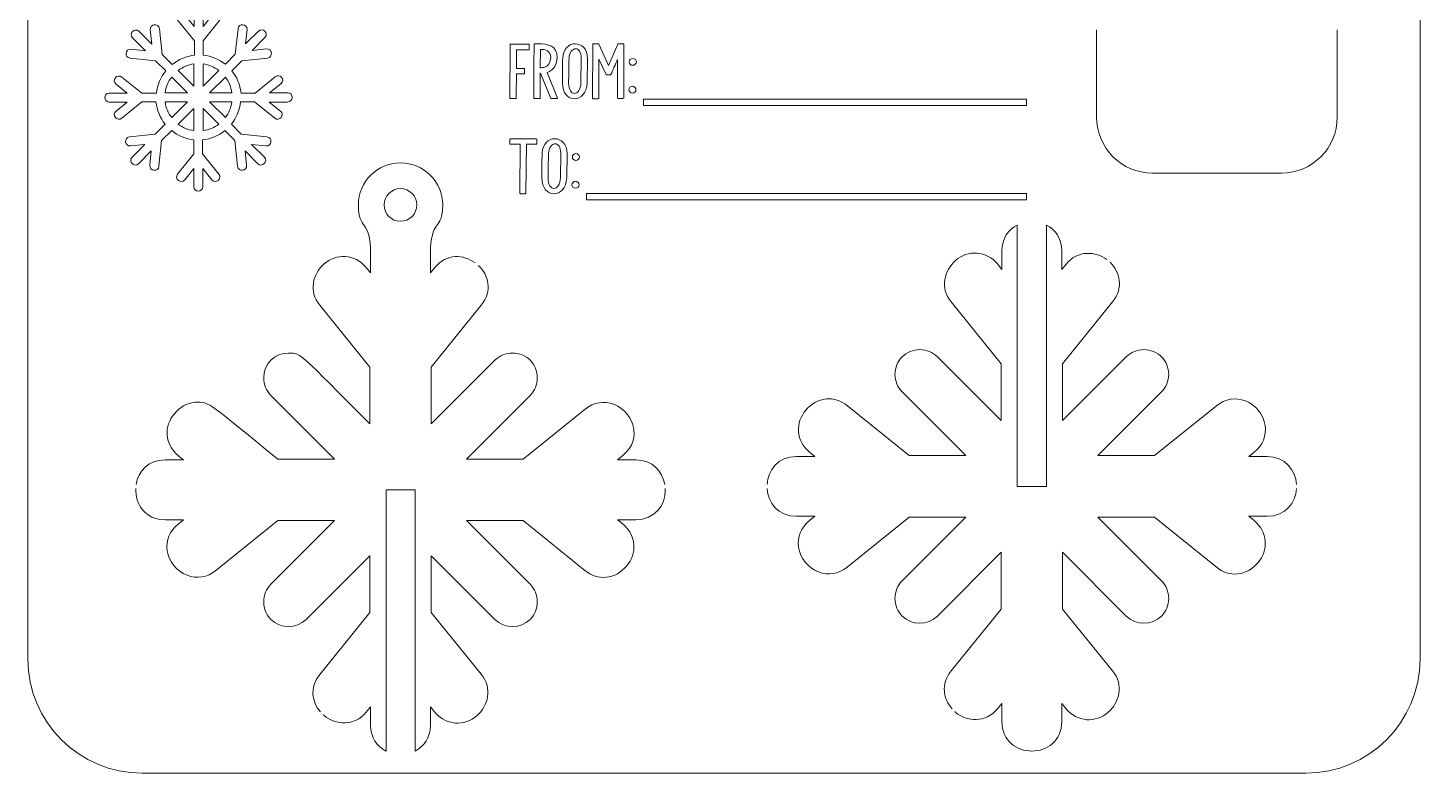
# Model space of a CAD drawing. Header units: inches. Extents: x -1113 to -961, y -121 to 82.
# Drawn here: x -1113.4 to -961, y -121.4 to -39.7 of the extents above; entities that cross this region are included whole.
import ezdxf

# ---------------------------------------------------------------- set-up
doc = ezdxf.new("R2010")
doc.units = ezdxf.units.IN
doc.header["$MEASUREMENT"] = 0
doc.layers.add('_U+0421_U+043B_U+043E_U+0439 1', color=7, linetype='Continuous')

# ---------------------------------------------------------------- blocks, each defined once
blk = doc.blocks.new('block 6')
at = {"layer": '_U+0421_U+043B_U+043E_U+0439 1', "color": 7, "lineweight": 5, "true_color": 0xffffff}
for points, knots in [([(-1055.69, -51.89), (-1056.34, -51.89), (-1057.01, -52.41), (-1057.07, -53.47), (-1057.09, -54.04), (-1057.1, -54.74), (-1057.1, -55.39), (-1057.1, -55.39), (-1057.1, -56.18), (-1057.1, -56.18), (-1057.11, -57.32), (-1056.46, -57.92), (-1055.79, -57.92), (-1055.12, -57.92), (-1054.44, -57.33), (-1054.38, -56.15), (-1054.38, -56.15), (-1054.35, -53.53), (-1054.35, -53.53), (-1054.33, -52.45), (-1055.01, -51.89), (-1055.69, -51.89)], [0, 0, 0, 0, 1, 1, 1, 2, 2, 2, 3, 3, 3, 4, 4, 4, 5, 5, 5, 6, 6, 6, 7, 7, 7, 7]), ([(-1055.07, -56.15), (-1055.09, -56.92), (-1055.44, -57.33), (-1055.79, -57.33), (-1056.12, -57.33), (-1056.42, -56.96), (-1056.42, -56.18), (-1056.42, -55.4), (-1056.41, -54.3), (-1056.37, -53.51), (-1056.34, -52.83), (-1055.99, -52.44), (-1055.64, -52.44), (-1055.33, -52.44), (-1055.03, -52.77), (-1055.04, -53.51), (-1055.04, -53.51), (-1055.07, -56.15), (-1055.07, -56.15)], [0, 0, 0, 0, 1, 1, 1, 2, 2, 2, 3, 3, 3, 4, 4, 4, 5, 5, 5, 6, 6, 6, 6])]:
    blk.add_open_spline(points, degree=3, knots=knots, dxfattribs=at)
blk = doc.blocks.new('block 7')
at = {"layer": '_U+0421_U+043B_U+043E_U+0439 1', "color": 7, "lineweight": 5, "true_color": 0xffffff}
for points, knots in [([(-1056.04, -47.5), (-1056.04, -47.5), (-1055.48, -47.5), (-1055.48, -47.5), (-1055.41, -47.5), (-1055.38, -47.47), (-1055.4, -47.44), (-1055.4, -47.44), (-1056.53, -44.64), (-1056.53, -44.64), (-1055.82, -44.43), (-1055.43, -43.69), (-1055.43, -42.98), (-1055.43, -41.71), (-1056.42, -41.49), (-1057.52, -41.49), (-1057.61, -41.49), (-1057.74, -41.49), (-1057.86, -41.5), (-1057.91, -41.5), (-1057.94, -41.52), (-1057.94, -41.55), (-1057.97, -42.73), (-1057.98, -43.59), (-1057.98, -47.46), (-1057.98, -47.48), (-1057.95, -47.5), (-1057.9, -47.5), (-1057.9, -47.5), (-1057.38, -47.5), (-1057.38, -47.5), (-1057.32, -47.5), (-1057.29, -47.48), (-1057.29, -47.46), (-1057.29, -46.56), (-1057.28, -45.63), (-1057.28, -44.72), (-1057.28, -44.72), (-1057.24, -44.72), (-1057.24, -44.72), (-1057.24, -44.72), (-1056.12, -47.47), (-1056.12, -47.47), (-1056.11, -47.49), (-1056.06, -47.5), (-1056.04, -47.5)], [0, 0, 0, 0, 1, 1, 1, 2, 2, 2, 3, 3, 3, 4, 4, 4, 5, 5, 5, 6, 6, 6, 7, 7, 7, 8, 8, 8, 9, 9, 9, 10, 10, 10, 11, 11, 11, 12, 12, 12, 13, 13, 13, 14, 14, 14, 15, 15, 15, 15]), ([(-1057.3, -44.11), (-1057.3, -44.11), (-1057.26, -42.1), (-1057.26, -42.1), (-1056.69, -42.09), (-1056.13, -42.28), (-1056.13, -43), (-1056.13, -43.45), (-1056.42, -43.92), (-1056.76, -44.05), (-1056.94, -44.1), (-1057.12, -44.11), (-1057.3, -44.11)], [0, 0, 0, 0, 1, 1, 1, 2, 2, 2, 3, 3, 3, 4, 4, 4, 4])]:
    blk.add_open_spline(points, degree=3, knots=knots, dxfattribs=at)
blk = doc.blocks.new('block 8')
at = {"layer": '_U+0421_U+043B_U+043E_U+0439 1', "color": 7, "lineweight": 5, "true_color": 0xffffff}
for points, knots in [([(-1052.1, -43.13), (-1052.09, -42.04), (-1052.76, -41.49), (-1053.44, -41.49), (-1054.1, -41.49), (-1054.77, -42.01), (-1054.82, -43.06), (-1054.84, -43.63), (-1054.85, -44.33), (-1054.85, -44.99), (-1054.85, -44.99), (-1054.85, -45.77), (-1054.85, -45.77), (-1054.86, -46.91), (-1054.21, -47.52), (-1053.54, -47.52), (-1052.87, -47.52), (-1052.19, -46.93), (-1052.13, -45.75), (-1052.13, -45.75), (-1052.1, -43.13), (-1052.1, -43.13)], [0, 0, 0, 0, 1, 1, 1, 2, 2, 2, 3, 3, 3, 4, 4, 4, 5, 5, 5, 6, 6, 6, 7, 7, 7, 7]), ([(-1052.83, -45.75), (-1052.84, -46.51), (-1053.2, -46.93), (-1053.54, -46.93), (-1053.87, -46.93), (-1054.17, -46.56), (-1054.17, -45.77), (-1054.17, -45), (-1054.16, -43.89), (-1054.12, -43.1), (-1054.1, -42.42), (-1053.74, -42.03), (-1053.39, -42.03), (-1053.08, -42.03), (-1052.78, -42.37), (-1052.79, -43.1), (-1052.79, -43.1), (-1052.83, -45.75), (-1052.83, -45.75)], [0, 0, 0, 0, 1, 1, 1, 2, 2, 2, 3, 3, 3, 4, 4, 4, 5, 5, 5, 6, 6, 6, 6])]:
    blk.add_open_spline(points, degree=3, knots=knots, dxfattribs=at)
blk = doc.blocks.new('block 9')
at = {"layer": '_U+0421_U+043B_U+043E_U+0439 1', "color": 7, "lineweight": 5, "true_color": 0xffffff}
for points, knots in [([(-1084.92, -46.86), (-1084.92, -46.86), (-1086.9, -46.86), (-1086.9, -46.86), (-1086.9, -46.86), (-1085.66, -45.87), (-1085.66, -45.87), (-1085.14, -45.46), (-1085.77, -44.69), (-1086.29, -45.1), (-1086.29, -45.1), (-1088.49, -46.89), (-1088.49, -46.89), (-1088.49, -46.89), (-1090.02, -46.89), (-1090.02, -46.89), (-1090.13, -45.95), (-1090.49, -45.13), (-1091.04, -44.44), (-1091.04, -44.44), (-1089.94, -43.35), (-1089.94, -43.35), (-1089.94, -43.35), (-1087.14, -43.05), (-1087.14, -43.05), (-1086.49, -42.96), (-1086.59, -41.98), (-1087.25, -42.06), (-1087.25, -42.06), (-1088.82, -42.22), (-1088.82, -42.22), (-1088.82, -42.22), (-1087.42, -40.82), (-1087.42, -40.82), (-1086.95, -40.36), (-1087.66, -39.64), (-1088.13, -40.11), (-1088.13, -40.11), (-1089.53, -41.51), (-1089.53, -41.51), (-1089.53, -41.51), (-1089.37, -39.94), (-1089.37, -39.94), (-1089.31, -39.29), (-1090.3, -39.18), (-1090.35, -39.84), (-1090.35, -39.84), (-1090.66, -42.63), (-1090.66, -42.63), (-1090.66, -42.63), (-1091.75, -43.73), (-1091.75, -43.73), (-1092.44, -43.18), (-1093.29, -42.83), (-1094.19, -42.72), (-1094.19, -42.72), (-1094.19, -41.18), (-1094.19, -41.18), (-1094.19, -41.18), (-1092.41, -38.98), (-1092.41, -38.98), (-1092, -38.46), (-1092.77, -37.83), (-1093.18, -38.35), (-1093.18, -38.35), (-1094.17, -39.59), (-1094.17, -39.59), (-1094.17, -39.59), (-1094.17, -37.61), (-1094.17, -37.61), (-1094.17, -36.95), (-1095.15, -36.95), (-1095.15, -37.61), (-1095.15, -37.61), (-1095.15, -39.59), (-1095.15, -39.59), (-1095.15, -39.59), (-1096.14, -38.35), (-1096.14, -38.35), (-1096.55, -37.83), (-1097.32, -38.46), (-1096.91, -38.98), (-1096.91, -38.98), (-1095.13, -41.18), (-1095.13, -41.18), (-1095.13, -41.18), (-1095.13, -42.74), (-1095.13, -42.74), (-1096.03, -42.85), (-1096.88, -43.21), (-1097.57, -43.76), (-1097.57, -43.76), (-1098.67, -42.66), (-1098.67, -42.66), (-1098.67, -42.66), (-1098.97, -39.86), (-1098.97, -39.86), (-1099.05, -39.2), (-1100.04, -39.31), (-1099.96, -39.97), (-1099.96, -39.97), (-1099.79, -41.54), (-1099.79, -41.54), (-1099.79, -41.54), (-1101.19, -40.14), (-1101.19, -40.14), (-1101.66, -39.67), (-1102.37, -40.38), (-1101.9, -40.85), (-1101.9, -40.85), (-1100.5, -42.25), (-1100.5, -42.25), (-1100.5, -42.25), (-1102.07, -42.08), (-1102.07, -42.08), (-1102.73, -42.03), (-1102.84, -43.02), (-1102.18, -43.07), (-1102.18, -43.07), (-1099.38, -43.37), (-1099.38, -43.37), (-1099.38, -43.37), (-1098.28, -44.47), (-1098.28, -44.47), (-1098.83, -45.16), (-1099.19, -45.98), (-1099.3, -46.91), (-1099.3, -46.91), (-1100.89, -46.91), (-1100.89, -46.91), (-1100.89, -46.91), (-1103.08, -45.13), (-1103.08, -45.13), (-1103.6, -44.72), (-1104.24, -45.49), (-1103.71, -45.9), (-1103.71, -45.9), (-1102.48, -46.89), (-1102.48, -46.89), (-1102.48, -46.89), (-1104.46, -46.89), (-1104.46, -46.89), (-1105.11, -46.89), (-1105.11, -47.87), (-1104.46, -47.87), (-1104.46, -47.87), (-1102.48, -47.87), (-1102.48, -47.87), (-1102.48, -47.87), (-1103.71, -48.86), (-1103.71, -48.86), (-1104.24, -49.27), (-1103.6, -50.04), (-1103.08, -49.63), (-1103.08, -49.63), (-1100.89, -47.85), (-1100.89, -47.85), (-1100.89, -47.85), (-1099.35, -47.85), (-1099.35, -47.85), (-1099.24, -48.75), (-1098.89, -49.6), (-1098.34, -50.29), (-1098.34, -50.29), (-1099.43, -51.39), (-1099.43, -51.39), (-1099.43, -51.39), (-1102.23, -51.69), (-1102.23, -51.69), (-1102.89, -51.77), (-1102.78, -52.76), (-1102.12, -52.68), (-1102.12, -52.68), (-1100.56, -52.51), (-1100.56, -52.51), (-1100.56, -52.51), (-1101.96, -53.91), (-1101.96, -53.91), (-1102.43, -54.38), (-1101.71, -55.09), (-1101.25, -54.62), (-1101.25, -54.62), (-1099.85, -53.22), (-1099.85, -53.22), (-1099.85, -53.22), (-1100.01, -54.79), (-1100.01, -54.79), (-1100.07, -55.45), (-1099.08, -55.56), (-1099.02, -54.9), (-1099.02, -54.9), (-1098.72, -52.1), (-1098.72, -52.1), (-1098.72, -52.1), (-1097.62, -51), (-1097.62, -51), (-1096.94, -51.55), (-1096.09, -51.91), (-1095.18, -52.02), (-1095.18, -52.02), (-1095.18, -53.55), (-1095.18, -53.55), (-1095.18, -53.55), (-1096.97, -55.75), (-1096.97, -55.75), (-1097.38, -56.27), (-1096.61, -56.9), (-1096.2, -56.38), (-1096.2, -56.38), (-1095.21, -55.14), (-1095.21, -55.14), (-1095.21, -55.14), (-1095.21, -57.12), (-1095.21, -57.12), (-1095.21, -57.78), (-1094.22, -57.78), (-1094.22, -57.12), (-1094.22, -57.12), (-1094.22, -55.14), (-1094.22, -55.14), (-1094.22, -55.14), (-1093.23, -56.38), (-1093.23, -56.38), (-1092.82, -56.9), (-1092.05, -56.27), (-1092.47, -55.75), (-1092.47, -55.75), (-1094.25, -53.55), (-1094.25, -53.55), (-1094.25, -53.55), (-1094.25, -52.02), (-1094.25, -52.02), (-1093.32, -51.91), (-1092.49, -51.55), (-1091.81, -51), (-1091.81, -51), (-1090.71, -52.1), (-1090.71, -52.1), (-1090.71, -52.1), (-1090.41, -54.9), (-1090.41, -54.9), (-1090.33, -55.56), (-1089.34, -55.45), (-1089.42, -54.79), (-1089.42, -54.79), (-1089.59, -53.22), (-1089.59, -53.22), (-1089.59, -53.22), (-1088.19, -54.62), (-1088.19, -54.62), (-1087.72, -55.09), (-1087.01, -54.38), (-1087.47, -53.91), (-1087.47, -53.91), (-1088.87, -52.51), (-1088.87, -52.51), (-1088.87, -52.51), (-1087.31, -52.68), (-1087.31, -52.68), (-1086.65, -52.73), (-1086.54, -51.74), (-1087.2, -51.69), (-1087.2, -51.69), (-1090, -51.39), (-1090, -51.39), (-1090, -51.39), (-1091.09, -50.29), (-1091.09, -50.29), (-1090.55, -49.6), (-1090.19, -48.75), (-1090.08, -47.85), (-1090.08, -47.85), (-1088.54, -47.85), (-1088.54, -47.85), (-1088.54, -47.85), (-1086.35, -49.63), (-1086.35, -49.63), (-1085.83, -50.04), (-1085.2, -49.27), (-1085.72, -48.86), (-1085.72, -48.86), (-1086.95, -47.87), (-1086.95, -47.87), (-1086.95, -47.87), (-1084.98, -47.87), (-1084.98, -47.87), (-1084.26, -47.85), (-1084.26, -46.86), (-1084.92, -46.86)], [0, 0, 0, 0, 1, 1, 1, 2, 2, 2, 3, 3, 3, 4, 4, 4, 5, 5, 5, 6, 6, 6, 7, 7, 7, 8, 8, 8, 9, 9, 9, 10, 10, 10, 11, 11, 11, 12, 12, 12, 13, 13, 13, 14, 14, 14, 15, 15, 15, 16, 16, 16, 17, 17, 17, 18, 18, 18, 19, 19, 19, 20, 20, 20, 21, 21, 21, 22, 22, 22, 23, 23, 23, 24, 24, 24, 25, 25, 25, 26, 26, 26, 27, 27, 27, 28, 28, 28, 29, 29, 29, 30, 30, 30, 31, 31, 31, 32, 32, 32, 33, 33, 33, 34, 34, 34, 35, 35, 35, 36, 36, 36, 37, 37, 37, 38, 38, 38, 39, 39, 39, 40, 40, 40, 41, 41, 41, 42, 42, 42, 43, 43, 43, 44, 44, 44, 45, 45, 45, 46, 46, 46, 47, 47, 47, 48, 48, 48, 49, 49, 49, 50, 50, 50, 51, 51, 51, 52, 52, 52, 53, 53, 53, 54, 54, 54, 55, 55, 55, 56, 56, 56, 57, 57, 57, 58, 58, 58, 59, 59, 59, 60, 60, 60, 61, 61, 61, 62, 62, 62, 63, 63, 63, 64, 64, 64, 65, 65, 65, 66, 66, 66, 67, 67, 67, 68, 68, 68, 69, 69, 69, 70, 70, 70, 71, 71, 71, 72, 72, 72, 73, 73, 73, 74, 74, 74, 75, 75, 75, 76, 76, 76, 77, 77, 77, 78, 78, 78, 79, 79, 79, 80, 80, 80, 81, 81, 81, 82, 82, 82, 83, 83, 83, 84, 84, 84, 85, 85, 85, 86, 86, 86, 87, 87, 87, 88, 88, 88, 89, 89, 89, 90, 90, 90, 91, 91, 91, 92, 92, 92, 93, 93, 93, 94, 94, 94, 95, 95, 95, 96, 96, 96, 96]), ([(-1095.18, -46.15), (-1095.18, -46.15), (-1096.91, -44.42), (-1096.91, -44.42), (-1096.42, -44.03), (-1095.84, -43.79), (-1095.18, -43.7), (-1095.18, -43.7), (-1095.18, -46.15), (-1095.18, -46.15)], [0, 0, 0, 0, 1, 1, 1, 2, 2, 2, 3, 3, 3, 3]), ([(-1094.19, -43.7), (-1093.54, -43.79), (-1092.96, -44.03), (-1092.47, -44.42), (-1092.47, -44.42), (-1094.19, -46.15), (-1094.19, -46.15), (-1094.19, -46.15), (-1094.19, -43.7), (-1094.19, -43.7)], [0, 0, 0, 0, 1, 1, 1, 2, 2, 2, 3, 3, 3, 3]), ([(-1097.62, -45.13), (-1097.62, -45.13), (-1095.9, -46.86), (-1095.9, -46.86), (-1095.9, -46.86), (-1098.34, -46.86), (-1098.34, -46.86), (-1098.26, -46.2), (-1098.01, -45.62), (-1097.62, -45.13)], [0, 0, 0, 0, 1, 1, 1, 2, 2, 2, 3, 3, 3, 3]), ([(-1093.48, -46.86), (-1093.48, -46.86), (-1091.75, -45.13), (-1091.75, -45.13), (-1091.37, -45.62), (-1091.12, -46.2), (-1091.04, -46.86), (-1091.04, -46.86), (-1093.48, -46.86), (-1093.48, -46.86)], [0, 0, 0, 0, 1, 1, 1, 2, 2, 2, 3, 3, 3, 3]), ([(-1098.34, -47.85), (-1098.34, -47.85), (-1095.9, -47.85), (-1095.9, -47.85), (-1095.9, -47.85), (-1097.62, -49.57), (-1097.62, -49.57), (-1098.01, -49.08), (-1098.26, -48.5), (-1098.34, -47.85)], [0, 0, 0, 0, 1, 1, 1, 2, 2, 2, 3, 3, 3, 3]), ([(-1095.18, -51), (-1095.84, -50.92), (-1096.42, -50.67), (-1096.91, -50.29), (-1096.91, -50.29), (-1095.18, -48.56), (-1095.18, -48.56), (-1095.18, -48.56), (-1095.18, -51), (-1095.18, -51)], [0, 0, 0, 0, 1, 1, 1, 2, 2, 2, 3, 3, 3, 3]), ([(-1094.19, -51), (-1094.19, -51), (-1094.19, -48.56), (-1094.19, -48.56), (-1094.19, -48.56), (-1092.47, -50.29), (-1092.47, -50.29), (-1092.96, -50.67), (-1093.54, -50.92), (-1094.19, -51)], [0, 0, 0, 0, 1, 1, 1, 2, 2, 2, 3, 3, 3, 3]), ([(-1091.75, -49.57), (-1091.75, -49.57), (-1093.48, -47.85), (-1093.48, -47.85), (-1093.48, -47.85), (-1091.04, -47.85), (-1091.04, -47.85), (-1091.12, -48.5), (-1091.37, -49.08), (-1091.75, -49.57)], [0, 0, 0, 0, 1, 1, 1, 2, 2, 2, 3, 3, 3, 3])]:
    blk.add_open_spline(points, degree=3, knots=knots, dxfattribs=at)

msp = doc.modelspace()

# ---------------------------------------------------------------- linework, layer by layer
at = {"layer": '_U+0421_U+043B_U+043E_U+0439 1', "color": 7, "lineweight": 5, "true_color": 0xffffff}
for points in [[(-1045.99, -47.56), (-1004.07, -47.56), (-1004.07, -48.26), (-1045.99, -48.26), (-1045.99, -47.56)], [(-1052.2, -57.88), (-1004.07, -57.88), (-1004.07, -58.58), (-1052.2, -58.58), (-1052.2, -57.88)]]:
    msp.add_lwpolyline(points, dxfattribs=at)
at = {"layer": '_U+0421_U+043B_U+043E_U+0439 1', "color": 1, "lineweight": 5, "true_color": 0xff0000}
for points, knots in [([(-973.49, -121.36), (-973.49, -121.36), (-1100.84, -121.36), (-1100.84, -121.36), (-1107.76, -121.36), (-1113.37, -115.75), (-1113.37, -108.83), (-1113.37, -108.83), (-1113.37, 69.32), (-1113.37, 69.32), (-1113.37, 76.24), (-1107.76, 81.84), (-1100.84, 81.84), (-1100.84, 81.84), (-973.49, 81.84), (-973.49, 81.84), (-966.57, 81.84), (-960.97, 76.24), (-960.97, 69.32), (-960.97, 69.32), (-960.97, -108.83), (-960.97, -108.83), (-960.97, -115.75), (-966.57, -121.36), (-973.49, -121.36)], [0, 0, 0, 0, 1, 1, 1, 2, 2, 2, 3, 3, 3, 4, 4, 4, 5, 5, 5, 6, 6, 6, 7, 7, 7, 8, 8, 8, 8]), ([(-970.04, -39.97), (-970.04, -39.97), (-970.04, -49.53), (-970.04, -49.53), (-970.04, -52.91), (-972.78, -55.65), (-976.15, -55.65), (-976.15, -55.65), (-990.26, -55.65), (-990.26, -55.65), (-993.64, -55.65), (-996.38, -52.91), (-996.38, -49.53), (-996.38, -49.53), (-996.38, -39.97), (-996.38, -39.97)], [0, 0, 0, 0, 1, 1, 1, 2, 2, 2, 3, 3, 3, 4, 4, 4, 5, 5, 5, 5]), ([(-1101.51, -89.74), (-1101.28, -88.32), (-1100.22, -87.05), (-1098.33, -87.05), (-1098.33, -87.05), (-1096.33, -87.05), (-1096.33, -87.05), (-1096.93, -86.57), (-1098, -85.85), (-1098.12, -84.34), (-1098.18, -83.49), (-1097.89, -82.64), (-1097.33, -82), (-1096.75, -81.29), (-1095.94, -80.84), (-1095.1, -80.75), (-1093.49, -80.59), (-1093.38, -81.01), (-1086.01, -86.96), (-1086.01, -86.96), (-1079.79, -86.96), (-1079.79, -86.96), (-1079.79, -86.96), (-1086.77, -79.99), (-1086.77, -79.99), (-1087.28, -79.48), (-1087.55, -78.8), (-1087.55, -78.06), (-1087.55, -76.54), (-1086.36, -75.35), (-1084.84, -75.35), (-1083.34, -75.35), (-1083.54, -75.52), (-1075.94, -83.11), (-1075.94, -83.11), (-1075.94, -76.9), (-1075.94, -76.9), (-1075.94, -76.9), (-1081.41, -70.13), (-1081.41, -70.13), (-1082.7, -68.58), (-1082.15, -66.67), (-1080.93, -65.6), (-1079.63, -64.44), (-1077.59, -64.47), (-1076.34, -65.98), (-1076.34, -65.98), (-1075.85, -66.57), (-1075.85, -66.57), (-1075.85, -66.57), (-1075.85, -64.58), (-1075.85, -64.58), (-1075.85, -60.56), (-1077.19, -62), (-1077.19, -59.14), (-1077.19, -56.59), (-1075.12, -54.53), (-1072.58, -54.53), (-1070.03, -54.53), (-1067.96, -56.59), (-1067.96, -59.14), (-1067.96, -62.04), (-1069.3, -60.53), (-1069.3, -64.58), (-1069.3, -64.58), (-1069.3, -66.57), (-1069.3, -66.57), (-1069.3, -66.57), (-1068.82, -65.99), (-1068.82, -65.99), (-1067.52, -64.43), (-1065.67, -64.55), (-1064.4, -65.48)], [0, 0, 0, 0, 1, 1, 1, 2, 2, 2, 3, 3, 3, 4, 4, 4, 5, 5, 5, 6, 6, 6, 7, 7, 7, 8, 8, 8, 9, 9, 9, 10, 10, 10, 11, 11, 11, 12, 12, 12, 13, 13, 13, 14, 14, 14, 15, 15, 15, 16, 16, 16, 17, 17, 17, 18, 18, 18, 19, 19, 19, 20, 20, 20, 21, 21, 21, 22, 22, 22, 23, 23, 23, 24, 24, 24, 24]), ([(-1072.58, -57.35), (-1073.56, -57.35), (-1074.37, -58.15), (-1074.37, -59.14), (-1074.37, -60.13), (-1073.56, -60.93), (-1072.58, -60.93), (-1071.59, -60.93), (-1070.78, -60.13), (-1070.78, -59.14), (-1070.78, -58.15), (-1071.59, -57.35), (-1072.58, -57.35)], [0, 0, 0, 0, 1, 1, 1, 2, 2, 2, 3, 3, 3, 4, 4, 4, 4]), ([(-1032.45, -89.74), (-1032.36, -88.19), (-1031.25, -86.68), (-1029.23, -86.68), (-1029.23, -86.68), (-1027.23, -86.68), (-1027.23, -86.68), (-1027.23, -86.68), (-1027.81, -86.2), (-1027.81, -86.2), (-1028.52, -85.61), (-1028.95, -84.81), (-1029.01, -83.96), (-1029.07, -83.12), (-1028.79, -82.27), (-1028.22, -81.62), (-1027.65, -80.92), (-1026.84, -80.46), (-1025.99, -80.38), (-1025.16, -80.29), (-1024.35, -80.55), (-1023.66, -81.13), (-1023.66, -81.13), (-1016.9, -86.59), (-1016.9, -86.59), (-1016.9, -86.59), (-1010.69, -86.59), (-1010.69, -86.59), (-1010.69, -86.59), (-1017.66, -79.61), (-1017.66, -79.61), (-1018.17, -79.11), (-1018.45, -78.42), (-1018.45, -77.69), (-1018.45, -76.95), (-1018.17, -76.27), (-1017.66, -75.76), (-1017.16, -75.26), (-1016.47, -74.98), (-1015.74, -74.98), (-1015, -74.98), (-1014.32, -75.26), (-1013.81, -75.76), (-1013.81, -75.76), (-1006.84, -82.74), (-1006.84, -82.74), (-1006.84, -82.74), (-1006.84, -76.52), (-1006.84, -76.52), (-1006.84, -76.52), (-1012.31, -69.75), (-1012.31, -69.75), (-1013.59, -68.21), (-1013.04, -66.3), (-1011.82, -65.22), (-1011.18, -64.64), (-1010.32, -64.35), (-1009.47, -64.42), (-1008.61, -64.48), (-1007.82, -64.9), (-1007.23, -65.6), (-1007.23, -65.6), (-1006.75, -66.2), (-1006.75, -66.2), (-1006.75, -66.2), (-1006.75, -64.2), (-1006.75, -64.2), (-1006.75, -62.79), (-1006.02, -61.83), (-1005.06, -61.34), (-1005.06, -61.34), (-1005.06, -89.95), (-1005.06, -89.95), (-1005.06, -89.95), (-1001.88, -89.95), (-1001.88, -89.95), (-1001.88, -89.95), (-1001.88, -61.34), (-1001.88, -61.34), (-1000.92, -61.83), (-1000.2, -62.79), (-1000.2, -64.2), (-1000.2, -64.2), (-1000.2, -66.2), (-1000.2, -66.2), (-1000.2, -66.2), (-999.72, -65.61), (-999.72, -65.61), (-998.42, -64.06), (-996.49, -64.2), (-995.25, -65.12)], [0, 0, 0, 0, 1, 1, 1, 2, 2, 2, 3, 3, 3, 4, 4, 4, 5, 5, 5, 6, 6, 6, 7, 7, 7, 8, 8, 8, 9, 9, 9, 10, 10, 10, 11, 11, 11, 12, 12, 12, 13, 13, 13, 14, 14, 14, 15, 15, 15, 16, 16, 16, 17, 17, 17, 18, 18, 18, 19, 19, 19, 20, 20, 20, 21, 21, 21, 22, 22, 22, 23, 23, 23, 24, 24, 24, 25, 25, 25, 26, 26, 26, 27, 27, 27, 28, 28, 28, 29, 29, 29, 30, 30, 30, 30]), ([(-994.91, -65.41), (-993.83, -66.46), (-993.4, -68.21), (-994.63, -69.75), (-994.63, -69.75), (-1000.1, -76.52), (-1000.1, -76.52), (-1000.1, -76.52), (-1000.1, -82.74), (-1000.1, -82.74), (-1000.1, -82.74), (-993.13, -75.76), (-993.13, -75.76), (-992.62, -75.26), (-991.94, -74.98), (-991.2, -74.98), (-990.47, -74.98), (-989.79, -75.26), (-989.28, -75.76), (-988.77, -76.27), (-988.49, -76.95), (-988.49, -77.69), (-988.49, -78.42), (-988.77, -79.11), (-989.28, -79.61), (-989.28, -79.61), (-996.26, -86.59), (-996.26, -86.59), (-996.26, -86.59), (-990.04, -86.59), (-990.04, -86.59), (-990.04, -86.59), (-983.27, -81.12), (-983.27, -81.12), (-982.32, -80.37), (-981.17, -80.17), (-980.1, -80.59), (-978.97, -81.03), (-978.12, -82.09), (-977.94, -83.29), (-977.77, -84.4), (-978.21, -85.46), (-979.13, -86.21), (-979.13, -86.21), (-979.71, -86.68), (-979.71, -86.68), (-979.71, -86.68), (-977.72, -86.68), (-977.72, -86.68), (-975.73, -86.68), (-974.61, -88.21), (-974.5, -89.74)], [0, 0, 0, 0, 1, 1, 1, 2, 2, 2, 3, 3, 3, 4, 4, 4, 5, 5, 5, 6, 6, 6, 7, 7, 7, 8, 8, 8, 9, 9, 9, 10, 10, 10, 11, 11, 11, 12, 12, 12, 13, 13, 13, 14, 14, 14, 15, 15, 15, 16, 16, 16, 17, 17, 17, 17]), ([(-1064.06, -65.76), (-1062.94, -66.81), (-1062.47, -68.54), (-1063.74, -70.13), (-1063.74, -70.13), (-1069.21, -76.9), (-1069.21, -76.9), (-1069.21, -76.9), (-1069.21, -83.11), (-1069.21, -83.11), (-1069.21, -83.11), (-1062.24, -76.14), (-1062.24, -76.14), (-1061.73, -75.63), (-1061.04, -75.35), (-1060.31, -75.35), (-1059.58, -75.35), (-1058.89, -75.63), (-1058.38, -76.14), (-1057.88, -76.64), (-1057.6, -77.33), (-1057.6, -78.06), (-1057.6, -78.8), (-1057.88, -79.48), (-1058.38, -79.99), (-1058.38, -79.99), (-1065.36, -86.96), (-1065.36, -86.96), (-1065.36, -86.96), (-1059.14, -86.96), (-1059.14, -86.96), (-1059.14, -86.96), (-1052.37, -81.5), (-1052.37, -81.5), (-1051.43, -80.74), (-1050.28, -80.55), (-1049.21, -80.97), (-1048.08, -81.41), (-1047.22, -82.47), (-1047.04, -83.66), (-1046.75, -85.59), (-1048.19, -86.54), (-1048.82, -87.05), (-1048.82, -87.05), (-1046.82, -87.05), (-1046.82, -87.05), (-1044.99, -87.05), (-1043.9, -88.35), (-1043.65, -89.74)], [0, 0, 0, 0, 1, 1, 1, 2, 2, 2, 3, 3, 3, 4, 4, 4, 5, 5, 5, 6, 6, 6, 7, 7, 7, 8, 8, 8, 9, 9, 9, 10, 10, 10, 11, 11, 11, 12, 12, 12, 13, 13, 13, 14, 14, 14, 15, 15, 15, 16, 16, 16, 16]), ([(-1101.55, -90.18), (-1101.62, -91.86), (-1100.55, -93.61), (-1098.33, -93.61), (-1098.33, -93.61), (-1096.33, -93.61), (-1096.33, -93.61), (-1096.33, -93.61), (-1096.91, -94.08), (-1096.91, -94.08), (-1097.84, -94.82), (-1098.28, -95.88), (-1098.11, -97), (-1097.93, -98.2), (-1097.08, -99.25), (-1095.94, -99.69), (-1094.87, -100.11), (-1093.72, -99.92), (-1092.78, -99.17), (-1092.78, -99.17), (-1086.01, -93.7), (-1086.01, -93.7), (-1086.01, -93.7), (-1079.79, -93.7), (-1079.79, -93.7), (-1079.79, -93.7), (-1086.77, -100.67), (-1086.77, -100.67), (-1087.28, -101.18), (-1087.55, -101.86), (-1087.55, -102.6), (-1087.55, -103.33), (-1087.28, -104.02), (-1086.77, -104.52), (-1085.72, -105.57), (-1083.96, -105.57), (-1082.92, -104.52), (-1082.92, -104.52), (-1075.94, -97.55), (-1075.94, -97.55), (-1075.94, -97.55), (-1075.94, -103.76), (-1075.94, -103.76), (-1075.94, -103.76), (-1081.41, -110.54), (-1081.41, -110.54), (-1082.56, -111.96), (-1082.27, -113.58), (-1081.35, -114.65)], [0, 0, 0, 0, 1, 1, 1, 2, 2, 2, 3, 3, 3, 4, 4, 4, 5, 5, 5, 6, 6, 6, 7, 7, 7, 8, 8, 8, 9, 9, 9, 10, 10, 10, 11, 11, 11, 12, 12, 12, 13, 13, 13, 14, 14, 14, 15, 15, 15, 16, 16, 16, 16]), ([(-1043.6, -90.18), (-1043.59, -90.24), (-1043.59, -90.31), (-1043.59, -90.37), (-1043.59, -91.98), (-1044.7, -93.61), (-1046.82, -93.61), (-1046.82, -93.61), (-1048.82, -93.61), (-1048.82, -93.61), (-1048.2, -94.11), (-1047.15, -94.82), (-1047.04, -96.33), (-1046.97, -97.17), (-1047.26, -98.02), (-1047.82, -98.66), (-1048.4, -99.37), (-1049.21, -99.83), (-1050.05, -99.91), (-1050.88, -99.99), (-1051.69, -99.73), (-1052.39, -99.16), (-1052.39, -99.16), (-1059.14, -93.7), (-1059.14, -93.7), (-1059.14, -93.7), (-1065.36, -93.7), (-1065.36, -93.7), (-1065.36, -93.7), (-1058.38, -100.67), (-1058.38, -100.67), (-1057.88, -101.18), (-1057.6, -101.86), (-1057.6, -102.6), (-1057.6, -103.33), (-1057.88, -104.02), (-1058.38, -104.52), (-1059.43, -105.57), (-1061.19, -105.57), (-1062.24, -104.52), (-1062.24, -104.52), (-1069.21, -97.55), (-1069.21, -97.55), (-1069.21, -97.55), (-1069.21, -103.76), (-1069.21, -103.76), (-1069.21, -103.76), (-1063.74, -110.53), (-1063.74, -110.53), (-1062.45, -112.08), (-1063.01, -113.99), (-1064.22, -115.07), (-1064.87, -115.64), (-1065.73, -115.94), (-1066.58, -115.87), (-1068.11, -115.76), (-1068.82, -114.67), (-1069.3, -114.09), (-1069.3, -114.09), (-1069.3, -116.09), (-1069.3, -116.09), (-1069.3, -117.49), (-1070.02, -118.45), (-1070.98, -118.94), (-1070.98, -118.94), (-1070.98, -90.33), (-1070.98, -90.33), (-1070.98, -90.33), (-1074.16, -90.33), (-1074.16, -90.33), (-1074.16, -90.33), (-1074.16, -118.94), (-1074.16, -118.94), (-1075.13, -118.45), (-1075.85, -117.49), (-1075.85, -116.09), (-1075.85, -116.09), (-1075.85, -114.09), (-1075.85, -114.09), (-1075.85, -114.09), (-1076.32, -114.67), (-1076.32, -114.67), (-1077.66, -116.28), (-1079.68, -116.07), (-1080.91, -115.07), (-1080.96, -115.04), (-1081, -115), (-1081.04, -114.96)], [0, 0, 0, 0, 1, 1, 1, 2, 2, 2, 3, 3, 3, 4, 4, 4, 5, 5, 5, 6, 6, 6, 7, 7, 7, 8, 8, 8, 9, 9, 9, 10, 10, 10, 11, 11, 11, 12, 12, 12, 13, 13, 13, 14, 14, 14, 15, 15, 15, 16, 16, 16, 17, 17, 17, 18, 18, 18, 19, 19, 19, 20, 20, 20, 21, 21, 21, 22, 22, 22, 23, 23, 23, 24, 24, 24, 25, 25, 25, 26, 26, 26, 27, 27, 27, 28, 28, 28, 29, 29, 29, 29]), ([(-1032.45, -90.18), (-1032.35, -91.73), (-1031.25, -93.23), (-1029.23, -93.23), (-1029.23, -93.23), (-1027.23, -93.23), (-1027.23, -93.23), (-1027.23, -93.23), (-1027.8, -93.7), (-1027.8, -93.7), (-1028.74, -94.45), (-1029.17, -95.51), (-1029, -96.62), (-1028.82, -97.82), (-1027.97, -98.88), (-1026.83, -99.32), (-1025.77, -99.74), (-1024.61, -99.55), (-1023.67, -98.79), (-1023.67, -98.79), (-1016.9, -93.32), (-1016.9, -93.32), (-1016.9, -93.32), (-1010.69, -93.32), (-1010.69, -93.32), (-1010.69, -93.32), (-1017.66, -100.3), (-1017.66, -100.3), (-1018.17, -100.8), (-1018.45, -101.49), (-1018.45, -102.22), (-1018.45, -102.96), (-1018.17, -103.64), (-1017.66, -104.15), (-1016.62, -105.19), (-1014.86, -105.19), (-1013.81, -104.15), (-1013.81, -104.15), (-1006.84, -97.17), (-1006.84, -97.17), (-1006.84, -97.17), (-1006.84, -103.39), (-1006.84, -103.39), (-1006.84, -103.39), (-1012.31, -110.16), (-1012.31, -110.16), (-1013.46, -111.61), (-1013.16, -113.25), (-1012.21, -114.3)], [0, 0, 0, 0, 1, 1, 1, 2, 2, 2, 3, 3, 3, 4, 4, 4, 5, 5, 5, 6, 6, 6, 7, 7, 7, 8, 8, 8, 9, 9, 9, 10, 10, 10, 11, 11, 11, 12, 12, 12, 13, 13, 13, 14, 14, 14, 15, 15, 15, 16, 16, 16, 16]), ([(-1011.9, -114.61), (-1011.87, -114.64), (-1011.84, -114.67), (-1011.81, -114.7), (-1010.58, -115.7), (-1008.56, -115.9), (-1007.22, -114.3), (-1007.22, -114.3), (-1006.75, -113.71), (-1006.75, -113.71), (-1006.75, -113.71), (-1006.75, -115.71), (-1006.75, -115.71), (-1006.75, -117.83), (-1005.1, -118.94), (-1003.47, -118.94), (-1001.84, -118.94), (-1000.2, -117.83), (-1000.2, -115.71), (-1000.2, -115.71), (-1000.2, -113.71), (-1000.2, -113.71), (-1000.2, -113.71), (-999.71, -114.31), (-999.71, -114.31), (-999.13, -115.01), (-998.33, -115.43), (-997.48, -115.5), (-996.63, -115.56), (-995.76, -115.27), (-995.12, -114.69), (-993.9, -113.61), (-993.35, -111.7), (-994.64, -110.16), (-994.64, -110.16), (-1000.1, -103.39), (-1000.1, -103.39), (-1000.1, -103.39), (-1000.1, -97.17), (-1000.1, -97.17), (-1000.1, -97.17), (-993.13, -104.15), (-993.13, -104.15), (-992.09, -105.19), (-990.32, -105.19), (-989.28, -104.15), (-988.77, -103.64), (-988.49, -102.96), (-988.49, -102.22), (-988.49, -101.49), (-988.77, -100.8), (-989.28, -100.3), (-989.28, -100.3), (-996.26, -93.32), (-996.26, -93.32), (-996.26, -93.32), (-990.04, -93.32), (-990.04, -93.32), (-990.04, -93.32), (-983.28, -98.78), (-983.28, -98.78), (-982.59, -99.36), (-981.78, -99.62), (-980.95, -99.54), (-980.1, -99.45), (-979.29, -99), (-978.71, -98.29), (-978.15, -97.64), (-977.87, -96.8), (-977.93, -95.95), (-978, -95.09), (-978.42, -94.3), (-979.13, -93.7), (-979.13, -93.7), (-979.71, -93.23), (-979.71, -93.23), (-979.71, -93.23), (-977.72, -93.23), (-977.72, -93.23), (-975.67, -93.23), (-974.57, -91.72), (-974.49, -90.18)], [0, 0, 0, 0, 1, 1, 1, 2, 2, 2, 3, 3, 3, 4, 4, 4, 5, 5, 5, 6, 6, 6, 7, 7, 7, 8, 8, 8, 9, 9, 9, 10, 10, 10, 11, 11, 11, 12, 12, 12, 13, 13, 13, 14, 14, 14, 15, 15, 15, 16, 16, 16, 17, 17, 17, 18, 18, 18, 19, 19, 19, 20, 20, 20, 21, 21, 21, 22, 22, 22, 23, 23, 23, 24, 24, 24, 25, 25, 25, 26, 26, 26, 27, 27, 27, 27])]:
    msp.add_open_spline(points, degree=3, knots=knots, dxfattribs=at)
at = {"layer": '_U+0421_U+043B_U+043E_U+0439 1', "color": 7, "lineweight": 5, "true_color": 0xffffff}
for points, knots in [([(-1060.6, -47.46), (-1060.6, -47.46), (-1060.59, -41.87), (-1060.59, -41.87), (-1060.59, -41.87), (-1060.59, -41.57), (-1060.59, -41.57), (-1060.59, -41.55), (-1060.55, -41.54), (-1060.5, -41.54), (-1060.5, -41.54), (-1058.59, -41.54), (-1058.59, -41.54), (-1058.55, -41.54), (-1058.51, -41.55), (-1058.51, -41.57), (-1058.51, -41.57), (-1058.51, -42.1), (-1058.51, -42.1), (-1058.51, -42.13), (-1058.55, -42.15), (-1058.59, -42.15), (-1058.59, -42.15), (-1059.89, -42.15), (-1059.89, -42.15), (-1059.89, -42.15), (-1059.89, -44.19), (-1059.89, -44.19), (-1059.89, -44.19), (-1059.08, -44.19), (-1059.08, -44.19), (-1059.03, -44.19), (-1059, -44.21), (-1059, -44.24), (-1059, -44.24), (-1059, -44.76), (-1059, -44.76), (-1059, -44.78), (-1059.03, -44.8), (-1059.08, -44.8), (-1059.08, -44.8), (-1059.89, -44.8), (-1059.89, -44.8), (-1059.89, -45.69), (-1059.91, -46.56), (-1059.91, -47.46), (-1059.91, -47.48), (-1059.94, -47.5), (-1060, -47.5), (-1060, -47.5), (-1060.52, -47.5), (-1060.52, -47.5), (-1060.57, -47.5), (-1060.6, -47.48), (-1060.6, -47.46)], [0, 0, 0, 0, 1, 1, 1, 2, 2, 2, 3, 3, 3, 4, 4, 4, 5, 5, 5, 6, 6, 6, 7, 7, 7, 8, 8, 8, 9, 9, 9, 10, 10, 10, 11, 11, 11, 12, 12, 12, 13, 13, 13, 14, 14, 14, 15, 15, 15, 16, 16, 16, 17, 17, 17, 18, 18, 18, 18]), ([(-1051.56, -47.46), (-1051.56, -47.46), (-1051.52, -41.55), (-1051.52, -41.55), (-1051.52, -41.52), (-1051.48, -41.5), (-1051.43, -41.5), (-1051.43, -41.5), (-1050.94, -41.5), (-1050.94, -41.5), (-1050.91, -41.5), (-1050.87, -41.51), (-1050.86, -41.53), (-1050.86, -41.53), (-1049.8, -43.88), (-1049.8, -43.88), (-1049.8, -43.88), (-1048.8, -41.53), (-1048.8, -41.53), (-1048.8, -41.51), (-1048.75, -41.5), (-1048.73, -41.5), (-1048.73, -41.5), (-1048.2, -41.5), (-1048.2, -41.5), (-1048.15, -41.5), (-1048.12, -41.52), (-1048.12, -41.55), (-1048.12, -41.55), (-1048.14, -47.43), (-1048.14, -47.43), (-1048.14, -47.46), (-1048.19, -47.47), (-1048.23, -47.47), (-1048.23, -47.47), (-1048.75, -47.47), (-1048.75, -47.47), (-1048.8, -47.47), (-1048.83, -47.46), (-1048.83, -47.43), (-1048.83, -47.43), (-1048.81, -43.2), (-1048.81, -43.2), (-1049.07, -43.76), (-1049.31, -44.3), (-1049.55, -44.87), (-1049.56, -44.89), (-1049.61, -44.9), (-1049.63, -44.9), (-1049.63, -44.9), (-1050, -44.9), (-1050, -44.9), (-1050.03, -44.9), (-1050.07, -44.88), (-1050.07, -44.87), (-1050.07, -44.87), (-1050.85, -43.19), (-1050.85, -43.19), (-1050.85, -43.19), (-1050.88, -47.46), (-1050.88, -47.46), (-1050.88, -47.49), (-1050.92, -47.51), (-1050.96, -47.51), (-1050.96, -47.51), (-1051.48, -47.51), (-1051.48, -47.51), (-1051.53, -47.51), (-1051.56, -47.49), (-1051.56, -47.46)], [0, 0, 0, 0, 1, 1, 1, 2, 2, 2, 3, 3, 3, 4, 4, 4, 5, 5, 5, 6, 6, 6, 7, 7, 7, 8, 8, 8, 9, 9, 9, 10, 10, 10, 11, 11, 11, 12, 12, 12, 13, 13, 13, 14, 14, 14, 15, 15, 15, 16, 16, 16, 17, 17, 17, 18, 18, 18, 19, 19, 19, 20, 20, 20, 21, 21, 21, 22, 22, 22, 23, 23, 23, 23]), ([(-1047.53, -43.48), (-1047.53, -43.26), (-1047.37, -43.1), (-1047.15, -43.1), (-1046.92, -43.1), (-1046.76, -43.32), (-1046.76, -43.48), (-1046.76, -43.66), (-1046.95, -43.85), (-1047.15, -43.85), (-1047.4, -43.85), (-1047.53, -43.66), (-1047.53, -43.48)], [0, 0, 0, 0, 1, 1, 1, 2, 2, 2, 3, 3, 3, 4, 4, 4, 4]), ([(-1047.59, -46.52), (-1047.59, -46.32), (-1047.4, -46.14), (-1047.19, -46.14), (-1046.95, -46.14), (-1046.8, -46.34), (-1046.8, -46.52), (-1046.8, -46.72), (-1046.97, -46.89), (-1047.19, -46.89), (-1047.42, -46.89), (-1047.59, -46.69), (-1047.59, -46.52)], [0, 0, 0, 0, 1, 1, 1, 2, 2, 2, 3, 3, 3, 4, 4, 4, 4]), ([(-1057.64, -51.95), (-1057.64, -51.95), (-1057.64, -52.46), (-1057.64, -52.46), (-1057.64, -52.48), (-1057.68, -52.5), (-1057.73, -52.5), (-1057.73, -52.5), (-1058.79, -52.5), (-1058.79, -52.5), (-1058.79, -52.5), (-1058.85, -57.86), (-1058.85, -57.86), (-1058.85, -57.89), (-1058.89, -57.91), (-1058.94, -57.91), (-1058.94, -57.91), (-1059.43, -57.91), (-1059.43, -57.91), (-1059.48, -57.91), (-1059.52, -57.89), (-1059.52, -57.86), (-1059.52, -57.86), (-1059.49, -52.5), (-1059.49, -52.5), (-1059.49, -52.5), (-1060.52, -52.5), (-1060.52, -52.5), (-1060.57, -52.5), (-1060.6, -52.48), (-1060.6, -52.46), (-1060.6, -52.46), (-1060.6, -51.95), (-1060.6, -51.95), (-1060.6, -51.93), (-1060.57, -51.91), (-1060.52, -51.91), (-1060.52, -51.91), (-1057.73, -51.91), (-1057.73, -51.91), (-1057.68, -51.91), (-1057.64, -51.93), (-1057.64, -51.95)], [0, 0, 0, 0, 1, 1, 1, 2, 2, 2, 3, 3, 3, 4, 4, 4, 5, 5, 5, 6, 6, 6, 7, 7, 7, 8, 8, 8, 9, 9, 9, 10, 10, 10, 11, 11, 11, 12, 12, 12, 13, 13, 13, 14, 14, 14, 14]), ([(-1052.98, -53.89), (-1052.98, -54.07), (-1053.18, -54.26), (-1053.37, -54.26), (-1053.63, -54.26), (-1053.76, -54.07), (-1053.76, -53.89), (-1053.76, -53.67), (-1053.6, -53.51), (-1053.37, -53.51), (-1053.14, -53.51), (-1052.98, -53.73), (-1052.98, -53.89)], [0, 0, 0, 0, 1, 1, 1, 2, 2, 2, 3, 3, 3, 4, 4, 4, 4]), ([(-1053.03, -56.93), (-1053.03, -57.13), (-1053.2, -57.3), (-1053.42, -57.3), (-1053.65, -57.3), (-1053.81, -57.1), (-1053.81, -56.93), (-1053.81, -56.73), (-1053.63, -56.55), (-1053.42, -56.55), (-1053.18, -56.55), (-1053.03, -56.74), (-1053.03, -56.93)], [0, 0, 0, 0, 1, 1, 1, 2, 2, 2, 3, 3, 3, 4, 4, 4, 4])]:
    msp.add_open_spline(points, degree=3, knots=knots, dxfattribs=at)

# ---------------------------------------------------------------- block references
at = {"layer": '_U+0421_U+043B_U+043E_U+0439 1'}
for name in ['block 9', 'block 7', 'block 8', 'block 6']:
    msp.add_blockref(name, (0, 0), dxfattribs=at)

doc.saveas('drawing.dxf')
